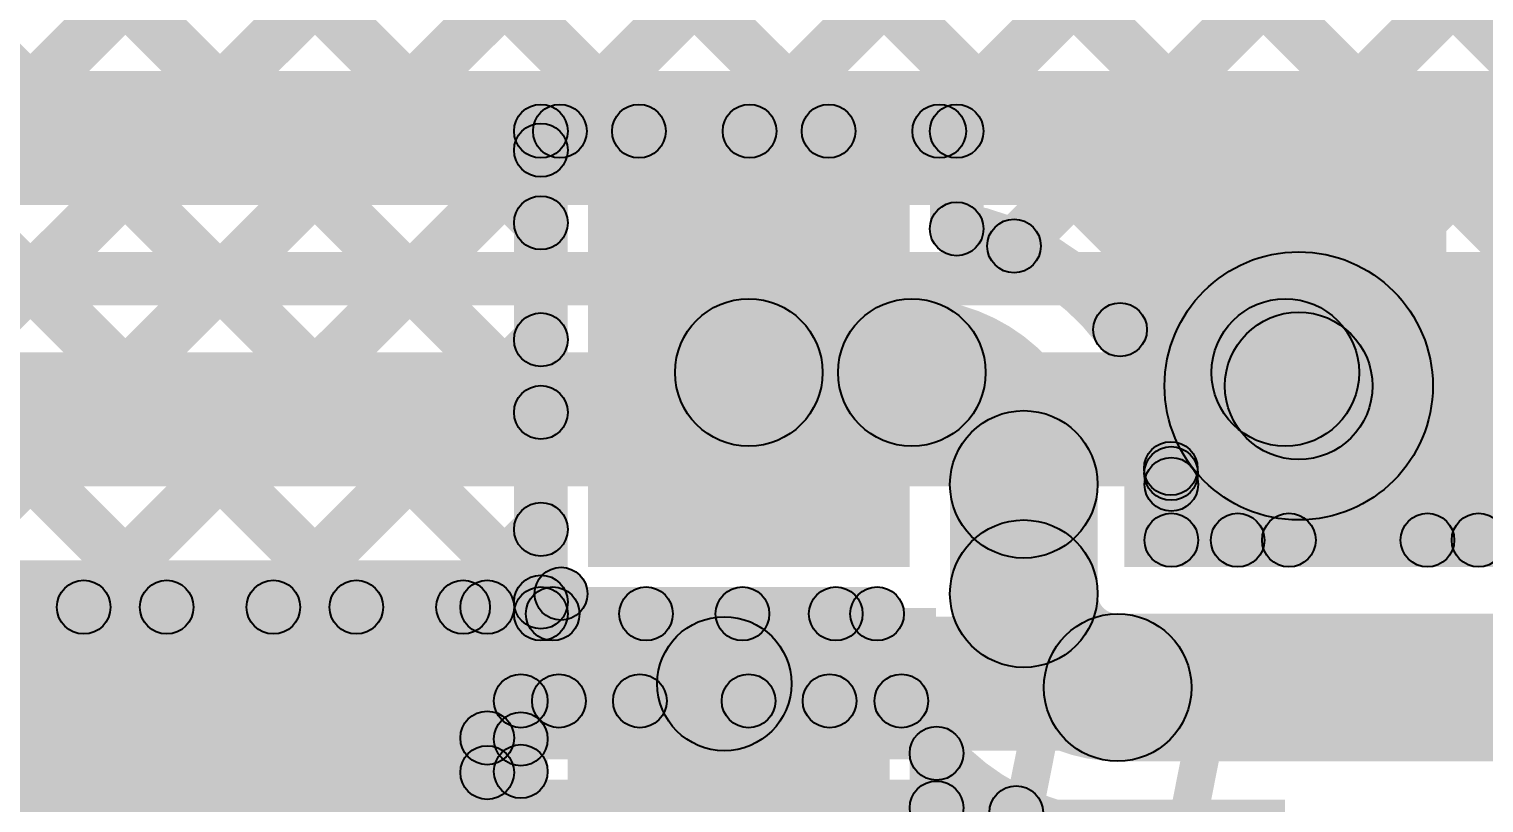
# Model space of a CAD drawing. Header units: millimetres. Extents: x -0.24 to 2.5, y 0 to 2.55.
# Drawn here: x 2.0567 to 2.2736, y 0.6808 to 0.7962 of the extents above; entities that cross this region are included whole.
import ezdxf

# ---------------------------------------------------------------- set-up
doc = ezdxf.new("R2010")
doc.units = ezdxf.units.MM
doc.header["$MEASUREMENT"] = 0
for name, color, linetype in [('BottomLayer', 5, 'Continuous'), ('BottomPaste', 16, 'Continuous'), ('BottomSolder', 6, 'Continuous'), ('TopLayer', 1, 'Continuous'), ('TopOverlay', 2, 'Continuous'), ('TopPaste', 8, 'Continuous'), ('TopSolder', 216, 'Continuous')]:
    doc.layers.add(name, color=color, linetype=linetype)

# ---------------------------------------------------------------- blocks, each defined once
blk = doc.blocks.new('RES_0805_B_80')
at = {"layer": 'BottomLayer'}
for points in [[(-0.06, 0.025), (-0.02, 0.025), (-0.02, -0.025), (-0.06, -0.025)], [(0.02, 0.025), (0.06, 0.025), (0.06, -0.025), (0.02, -0.025)]]:
    blk.add_hatch(color=5, dxfattribs=at).paths.add_polyline_path(points)
at = {"layer": 'BottomPaste'}
for points in [[(-0.06, 0.025), (-0.02, 0.025), (-0.02, -0.025), (-0.06, -0.025)], [(0.02, 0.025), (0.06, 0.025), (0.06, -0.025), (0.02, -0.025)]]:
    blk.add_hatch(color=16, dxfattribs=at).paths.add_polyline_path(points)
at = {"layer": 'BottomSolder'}
for points in [[(-0.064, 0.029), (-0.016, 0.029), (-0.016, -0.029), (-0.064, -0.029)], [(0.016, 0.029), (0.064, 0.029), (0.064, -0.029), (0.016, -0.029)]]:
    blk.add_hatch(color=6, dxfattribs=at).paths.add_polyline_path(points)
blk = doc.blocks.new('RES_0805_B_81')
at = {"layer": 'BottomLayer'}
for points in [[(-0.06, 0.025), (-0.02, 0.025), (-0.02, -0.025), (-0.06, -0.025)], [(0.02, 0.025), (0.06, 0.025), (0.06, -0.025), (0.02, -0.025)]]:
    blk.add_hatch(color=5, dxfattribs=at).paths.add_polyline_path(points)
at = {"layer": 'BottomPaste'}
for points in [[(-0.06, 0.025), (-0.02, 0.025), (-0.02, -0.025), (-0.06, -0.025)], [(0.02, 0.025), (0.06, 0.025), (0.06, -0.025), (0.02, -0.025)]]:
    blk.add_hatch(color=16, dxfattribs=at).paths.add_polyline_path(points)
at = {"layer": 'BottomSolder'}
for points in [[(-0.064, 0.029), (-0.016, 0.029), (-0.016, -0.029), (-0.064, -0.029)], [(0.016, 0.029), (0.064, 0.029), (0.064, -0.029), (0.016, -0.029)]]:
    blk.add_hatch(color=6, dxfattribs=at).paths.add_polyline_path(points)
blk = doc.blocks.new('16_TSSOP_102')
at = {"layer": 'TopLayer'}
blk.add_hatch(color=1, dxfattribs=at).paths.add_polyline_path([(0.07579, 0.09685), (0.13091, 0.09685), (0.13091, 0.08228), (0.07579, 0.08228)])
at = {"layer": 'TopOverlay'}
blk.add_hatch(color=2, dxfattribs=at).paths.add_polyline_path([(-0.079, 0.09906), (-0.079, 0.10694), (0.079, 0.10694), (0.079, 0.09906)])
h = blk.add_hatch(color=2, dxfattribs=at)
edge = h.paths.add_edge_path()
edge.add_arc((0.079, 0.103), 0.00394, 0, 360)
at = {"layer": 'TopPaste'}
blk.add_hatch(color=8, dxfattribs=at).paths.add_polyline_path([(0.07579, 0.09685), (0.13091, 0.09685), (0.13091, 0.08228), (0.07579, 0.08228)])
at = {"layer": 'TopSolder'}
for points in [[(0.07179, 0.10085), (0.13491, 0.10085), (0.13491, 0.07828), (0.07179, 0.07828)], [(0.07179, 0.07526), (0.13491, 0.07526), (0.13491, 0.05269), (0.07179, 0.05269)]]:
    blk.add_hatch(color=216, dxfattribs=at).paths.add_polyline_path(points)
at = {"layer": 'TopOverlay'}
blk.add_circle((0.079, 0.103), 0.00394, dxfattribs=at)

msp = doc.modelspace()

# ---------------------------------------------------------------- hatches: boundary and pattern name
at = {"layer": 'BottomLayer'}
for points in [[(1.56771, 1.49667), (1.57337, 1.50233), (2.40183, 0.67387), (2.39617, 0.66821)], [(1.5484, 1.48769), (1.55406, 1.49335), (2.40183, 0.64558), (2.39617, 0.63993)], [(1.5248, 1.48302), (1.53045, 1.48867), (2.2963, 0.72283), (2.29064, 0.71717)], [(1.50499, 1.47454), (1.51065, 1.48019), (2.26801, 0.72283), (2.26236, 0.71717)], [(1.49141, 1.45984), (1.49706, 1.46549), (2.17873, 0.78383), (2.17307, 0.77817)], [(1.48377, 1.43919), (1.48943, 1.44485), (2.15044, 0.78383), (2.14479, 0.77817)], [(1.48317, 1.4115), (1.48883, 1.41716), (2.13583, 0.77016), (2.13017, 0.7645)], [(1.48317, 1.38322), (1.48883, 1.38888), (2.13583, 0.74188), (2.13017, 0.73622)], [(1.48317, 1.35494), (1.48883, 1.36059), (2.13583, 0.71359), (2.13017, 0.70794)], [(1.48317, 1.32665), (1.48883, 1.33231), (2.10831, 0.71283), (2.10265, 0.70717)], [(1.48317, 1.29837), (1.48883, 1.30402), (2.08002, 0.71283), (2.07437, 0.70717)], [(1.98281, 0.70717), (1.97715, 0.71283), (2.39617, 1.13185), (2.40183, 1.12619)], [(2.01109, 0.70717), (2.00543, 0.71283), (2.39617, 1.10357), (2.40183, 1.09791)], [(2.03937, 0.70717), (2.03372, 0.71283), (2.39617, 1.07528), (2.40183, 1.06963)], [(2.13866, 0.77817), (2.133, 0.78383), (2.39617, 1.047), (2.40183, 1.04134)], [(2.16694, 0.77817), (2.16129, 0.78383), (2.39617, 1.01871), (2.40183, 1.01306)], [(2.19523, 0.77817), (2.18957, 0.78383), (2.39617, 0.99043), (2.40183, 0.98477)], [(2.20638, 0.76104), (2.20072, 0.7667), (2.39617, 0.96215), (2.40183, 0.95649)], [(2.22219, 0.74856), (2.21653, 0.75422), (2.39617, 0.93386), (2.40183, 0.9282)], [(2.22976, 0.72785), (2.2241, 0.7335), (2.39617, 0.90558), (2.40183, 0.89992)], [(2.24736, 0.71717), (2.24171, 0.72283), (2.39617, 0.87729), (2.40183, 0.87164)], [(2.27565, 0.71717), (2.26999, 0.72283), (2.39617, 0.84901), (2.40183, 0.84335)], [(2.13583, 0.77534), (2.13017, 0.781), (2.133, 0.78383), (2.13866, 0.77817)], [(2.133, 0.777), (2.133, 0.785), (2.195, 0.785), (2.195, 0.777)], [(2.06766, 0.70717), (2.062, 0.71283), (2.13017, 0.781), (2.13583, 0.77534)], [(2.137, 0.709), (2.129, 0.709), (2.129, 0.781), (2.137, 0.781)], [(2.199, 0.76642), (2.191, 0.76642), (2.191, 0.781), (2.199, 0.781)], [(2.246, 0.723), (2.246, 0.763), (2.336, 0.763), (2.336, 0.723)], [(2.164, 0.734), (2.164, 0.756), (2.18831, 0.756), (2.18831, 0.734)], [(2.09594, 0.70717), (2.09029, 0.71283), (2.13017, 0.75271), (2.13583, 0.74706)], [(2.22414, 0.72711), (2.22979, 0.73276), (2.23973, 0.72283), (2.23407, 0.71717)], [(2.216, 0.712), (2.194, 0.712), (2.194, 0.72831), (2.216, 0.72831)], [(2.231, 0.72), (2.223, 0.72), (2.223, 0.72831), (2.231, 0.72831)], [(2.12423, 0.70717), (2.11857, 0.71283), (2.13017, 0.72443), (2.13583, 0.71877)], [(2.227, 0.716), (2.227, 0.724), (2.29997, 0.724), (2.29997, 0.716)], [(1.973, 0.706), (1.973, 0.714), (2.125, 0.714), (2.125, 0.706)], [(2.13194, 0.70617), (2.13759, 0.71183), (2.15059, 0.69883), (2.14494, 0.69317)], [(2.13851, 0.69317), (2.13285, 0.69883), (2.14585, 0.71183), (2.15151, 0.70617)], [(2.133, 0.705), (2.133, 0.713), (2.18313, 0.713), (2.18313, 0.705)], [(2.16022, 0.70617), (2.16588, 0.71183), (2.17888, 0.69883), (2.17322, 0.69317)], [(2.1668, 0.69317), (2.16114, 0.69883), (2.17414, 0.71183), (2.1798, 0.70617)], [(2.129, 0.542), (2.121, 0.542), (2.121, 0.71), (2.129, 0.71)], [(2.219, 0.687), (2.219, 0.709), (2.306, 0.709), (2.306, 0.687)], [(1.984, 0.553), (2.114, 0.553), (2.114, 0.699), (1.984, 0.699)], [(2.13283, 0.68749), (2.12717, 0.69315), (2.13285, 0.69883), (2.13851, 0.69317)], [(2.13, 0.692), (2.13, 0.7), (2.18675, 0.7), (2.18675, 0.692)], [(2.134, 0.624), (2.126, 0.624), (2.126, 0.696), (2.134, 0.696)], [(2.12217, 0.68765), (2.12783, 0.69331), (2.13283, 0.68831), (2.12717, 0.68265)], [(2.12783, 0.68249), (2.12217, 0.68815), (2.12717, 0.69315), (2.13283, 0.68749)], [(2.196, 0.67), (2.188, 0.67), (2.188, 0.68819), (2.196, 0.68819)], [(2.18917, 0.67722), (2.19483, 0.68288), (2.20488, 0.67283), (2.19922, 0.66717)], [(2.19736, 0.66717), (2.19171, 0.67283), (2.20104, 0.68216), (2.2067, 0.67651)]]:
    msp.add_hatch(color=5, dxfattribs=at).paths.add_polyline_path(points)
h = msp.add_hatch(color=5, dxfattribs=at)
edge = h.paths.add_edge_path()
edge.add_arc((2.133, 0.781), 0.004, 0, 360)
h = msp.add_hatch(color=5, dxfattribs=at)
edge = h.paths.add_edge_path()
edge.add_arc((2.133, 0.781), 0.004, 0, 360)
h = msp.add_hatch(color=5, dxfattribs=at)
edge = h.paths.add_edge_path()
edge.add_arc((2.13583, 0.781), 0.004, 0, 360)
h = msp.add_hatch(color=5, dxfattribs=at)
edge = h.paths.add_edge_path()
edge.add_arc((2.13583, 0.781), 0.004, 0, 360)
h = msp.add_hatch(color=5, dxfattribs=at)
edge = h.paths.add_edge_path()
edge.add_arc((2.14762, 0.781), 0.004, 0, 360)
h = msp.add_hatch(color=5, dxfattribs=at)
edge = h.paths.add_edge_path()
edge.add_arc((2.16411, 0.781), 0.004, 0, 360)
h = msp.add_hatch(color=5, dxfattribs=at)
edge = h.paths.add_edge_path()
edge.add_arc((2.1759, 0.781), 0.004, 0, 360)
h = msp.add_hatch(color=5, dxfattribs=at)
edge = h.paths.add_edge_path()
edge.add_arc((2.1924, 0.781), 0.004, 0, 360)
h = msp.add_hatch(color=5, dxfattribs=at)
edge = h.paths.add_edge_path()
edge.add_arc((2.195, 0.781), 0.004, 0, 360)
h = msp.add_hatch(color=5, dxfattribs=at)
edge = h.paths.add_edge_path()
edge.add_arc((2.195, 0.781), 0.004, 0, 360)
h = msp.add_hatch(color=5, dxfattribs=at)
edge = h.paths.add_edge_path()
edge.add_arc((2.133, 0.77817), 0.004, 0, 360)
h = msp.add_hatch(color=5, dxfattribs=at)
edge = h.paths.add_edge_path()
edge.add_arc((2.133, 0.77817), 0.004, 0, 360)
h = msp.add_hatch(color=5, dxfattribs=at)
edge = h.paths.add_edge_path()
edge.add_arc((2.133, 0.76733), 0.004, 0, 360)
h = msp.add_hatch(color=5, dxfattribs=at)
edge = h.paths.add_edge_path()
edge.add_arc((2.195, 0.76642), 0.004, 0, 360)
h = msp.add_hatch(color=5, dxfattribs=at)
edge = h.paths.add_edge_path()
edge.add_arc((2.195, 0.76642), 0.004, 0, 360)
h = msp.add_hatch(color=5, dxfattribs=at)
edge = h.paths.add_edge_path()
edge.add_arc((2.20355, 0.76387), 0.004, 0, 360)
h = msp.add_hatch(color=5, dxfattribs=at)
edge = h.paths.add_edge_path()
edge.add_arc((2.246, 0.743), 0.02, 0, 360)
h = msp.add_hatch(color=5, dxfattribs=at)
edge = h.paths.add_edge_path()
edge.add_arc((2.164, 0.745), 0.011, 0, 360)
h = msp.add_hatch(color=5, dxfattribs=at)
edge = h.paths.add_edge_path()
edge.add_arc((2.18831, 0.745), 0.011, 0, 360)
h = msp.add_hatch(color=5, dxfattribs=at)
edge = h.paths.add_edge_path()
edge.add_arc((2.18831, 0.745), 0.011, 0, 360)
h = msp.add_hatch(color=5, dxfattribs=at)
edge = h.paths.add_edge_path()
edge.add_arc((2.21936, 0.75139), 0.004, 0, 360)
h = msp.add_hatch(color=5, dxfattribs=at)
edge = h.paths.add_edge_path()
edge.add_arc((2.244, 0.745), 0.011, 0, 360)
h = msp.add_hatch(color=5, dxfattribs=at)
edge = h.paths.add_edge_path()
edge.add_arc((2.133, 0.74989), 0.004, 0, 360)
h = msp.add_hatch(color=5, dxfattribs=at)
edge = h.paths.add_edge_path()
edge.add_arc((2.246, 0.743), 0.011, 0, 360)
h = msp.add_hatch(color=5, dxfattribs=at)
edge = h.paths.add_edge_path()
edge.add_arc((2.133, 0.73905), 0.004, 0, 360)
h = msp.add_hatch(color=5, dxfattribs=at)
edge = h.paths.add_edge_path()
edge.add_arc((2.205, 0.72831), 0.011, 0, 360)
h = msp.add_hatch(color=5, dxfattribs=at)
edge = h.paths.add_edge_path()
edge.add_arc((2.205, 0.72831), 0.011, 0, 360)
h = msp.add_hatch(color=5, dxfattribs=at)
edge = h.paths.add_edge_path()
edge.add_arc((2.22693, 0.73068), 0.004, 0, 360)
h = msp.add_hatch(color=5, dxfattribs=at)
edge = h.paths.add_edge_path()
edge.add_arc((2.22697, 0.72994), 0.004, 0, 360)
h = msp.add_hatch(color=5, dxfattribs=at)
edge = h.paths.add_edge_path()
edge.add_arc((2.227, 0.72831), 0.004, 0, 360)
h = msp.add_hatch(color=5, dxfattribs=at)
edge = h.paths.add_edge_path()
edge.add_arc((2.227, 0.72831), 0.004, 0, 360)
h = msp.add_hatch(color=5, dxfattribs=at)
edge = h.paths.add_edge_path()
edge.add_arc((2.133, 0.7216), 0.004, 0, 360)
h = msp.add_hatch(color=5, dxfattribs=at)
edge = h.paths.add_edge_path()
edge.add_arc((2.205, 0.712), 0.011, 0, 360)
h = msp.add_hatch(color=5, dxfattribs=at)
edge = h.paths.add_edge_path()
edge.add_arc((2.205, 0.712), 0.011, 0, 360)
h = msp.add_hatch(color=5, dxfattribs=at)
edge = h.paths.add_edge_path()
edge.add_arc((2.227, 0.72), 0.004, 0, 360)
h = msp.add_hatch(color=5, dxfattribs=at)
edge = h.paths.add_edge_path()
edge.add_arc((2.227, 0.72), 0.004, 0, 360)
h = msp.add_hatch(color=5, dxfattribs=at)
edge = h.paths.add_edge_path()
edge.add_arc((2.2369, 0.72), 0.004, 0, 360)
h = msp.add_hatch(color=5, dxfattribs=at)
edge = h.paths.add_edge_path()
edge.add_arc((2.24454, 0.72), 0.004, 0, 360)
h = msp.add_hatch(color=5, dxfattribs=at)
edge = h.paths.add_edge_path()
edge.add_arc((2.26519, 0.72), 0.004, 0, 360)
h = msp.add_hatch(color=5, dxfattribs=at)
edge = h.paths.add_edge_path()
edge.add_arc((2.27282, 0.72), 0.004, 0, 360)
h = msp.add_hatch(color=5, dxfattribs=at)
edge = h.paths.add_edge_path()
edge.add_arc((2.06483, 0.71), 0.004, 0, 360)
h = msp.add_hatch(color=5, dxfattribs=at)
edge = h.paths.add_edge_path()
edge.add_arc((2.0772, 0.71), 0.004, 0, 360)
h = msp.add_hatch(color=5, dxfattribs=at)
edge = h.paths.add_edge_path()
edge.add_arc((2.09311, 0.71), 0.004, 0, 360)
h = msp.add_hatch(color=5, dxfattribs=at)
edge = h.paths.add_edge_path()
edge.add_arc((2.10548, 0.71), 0.004, 0, 360)
h = msp.add_hatch(color=5, dxfattribs=at)
edge = h.paths.add_edge_path()
edge.add_arc((2.1214, 0.71), 0.004, 0, 360)
h = msp.add_hatch(color=5, dxfattribs=at)
edge = h.paths.add_edge_path()
edge.add_arc((2.125, 0.71), 0.004, 0, 360)
h = msp.add_hatch(color=5, dxfattribs=at)
edge = h.paths.add_edge_path()
edge.add_arc((2.125, 0.71), 0.004, 0, 360)
h = msp.add_hatch(color=5, dxfattribs=at)
edge = h.paths.add_edge_path()
edge.add_arc((2.133, 0.71076), 0.004, 0, 360)
h = msp.add_hatch(color=5, dxfattribs=at)
edge = h.paths.add_edge_path()
edge.add_arc((2.133, 0.709), 0.004, 0, 360)
h = msp.add_hatch(color=5, dxfattribs=at)
edge = h.paths.add_edge_path()
edge.add_arc((2.133, 0.709), 0.004, 0, 360)
h = msp.add_hatch(color=5, dxfattribs=at)
edge = h.paths.add_edge_path()
edge.add_arc((2.13476, 0.709), 0.004, 0, 360)
h = msp.add_hatch(color=5, dxfattribs=at)
edge = h.paths.add_edge_path()
edge.add_arc((2.14868, 0.709), 0.004, 0, 360)
h = msp.add_hatch(color=5, dxfattribs=at)
edge = h.paths.add_edge_path()
edge.add_arc((2.16305, 0.709), 0.004, 0, 360)
h = msp.add_hatch(color=5, dxfattribs=at)
edge = h.paths.add_edge_path()
edge.add_arc((2.17697, 0.709), 0.004, 0, 360)
h = msp.add_hatch(color=5, dxfattribs=at)
edge = h.paths.add_edge_path()
edge.add_arc((2.18313, 0.709), 0.004, 0, 360)
h = msp.add_hatch(color=5, dxfattribs=at)
edge = h.paths.add_edge_path()
edge.add_arc((2.18313, 0.709), 0.004, 0, 360)
h = msp.add_hatch(color=5, dxfattribs=at)
edge = h.paths.add_edge_path()
edge.add_arc((2.219, 0.698), 0.011, 0, 360)
h = msp.add_hatch(color=5, dxfattribs=at)
edge = h.paths.add_edge_path()
edge.add_arc((2.219, 0.698), 0.011, 0, 360)
h = msp.add_hatch(color=5, dxfattribs=at)
edge = h.paths.add_edge_path()
edge.add_arc((2.13, 0.696), 0.004, 0, 360)
h = msp.add_hatch(color=5, dxfattribs=at)
edge = h.paths.add_edge_path()
edge.add_arc((2.13, 0.696), 0.004, 0, 360)
h = msp.add_hatch(color=5, dxfattribs=at)
edge = h.paths.add_edge_path()
edge.add_arc((2.13568, 0.696), 0.004, 0, 360)
h = msp.add_hatch(color=5, dxfattribs=at)
edge = h.paths.add_edge_path()
edge.add_arc((2.13568, 0.696), 0.004, 0, 360)
h = msp.add_hatch(color=5, dxfattribs=at)
edge = h.paths.add_edge_path()
edge.add_arc((2.14776, 0.696), 0.004, 0, 360)
h = msp.add_hatch(color=5, dxfattribs=at)
edge = h.paths.add_edge_path()
edge.add_arc((2.16397, 0.696), 0.004, 0, 360)
h = msp.add_hatch(color=5, dxfattribs=at)
edge = h.paths.add_edge_path()
edge.add_arc((2.17605, 0.696), 0.004, 0, 360)
h = msp.add_hatch(color=5, dxfattribs=at)
edge = h.paths.add_edge_path()
edge.add_arc((2.18675, 0.696), 0.004, 0, 360)
h = msp.add_hatch(color=5, dxfattribs=at)
edge = h.paths.add_edge_path()
edge.add_arc((2.18675, 0.696), 0.004, 0, 360)
h = msp.add_hatch(color=5, dxfattribs=at)
edge = h.paths.add_edge_path()
edge.add_arc((2.125, 0.69048), 0.004, 0, 360)
h = msp.add_hatch(color=5, dxfattribs=at)
edge = h.paths.add_edge_path()
edge.add_arc((2.13, 0.69032), 0.004, 0, 360)
h = msp.add_hatch(color=5, dxfattribs=at)
edge = h.paths.add_edge_path()
edge.add_arc((2.13, 0.69032), 0.004, 0, 360)
h = msp.add_hatch(color=5, dxfattribs=at)
edge = h.paths.add_edge_path()
edge.add_arc((2.192, 0.68819), 0.004, 0, 360)
h = msp.add_hatch(color=5, dxfattribs=at)
edge = h.paths.add_edge_path()
edge.add_arc((2.192, 0.68819), 0.004, 0, 360)
h = msp.add_hatch(color=5, dxfattribs=at)
edge = h.paths.add_edge_path()
edge.add_arc((2.125, 0.68532), 0.004, 0, 360)
h = msp.add_hatch(color=5, dxfattribs=at)
edge = h.paths.add_edge_path()
edge.add_arc((2.13, 0.68548), 0.004, 0, 360)
h = msp.add_hatch(color=5, dxfattribs=at)
edge = h.paths.add_edge_path()
edge.add_arc((2.192, 0.68005), 0.004, 0, 360)
h = msp.add_hatch(color=5, dxfattribs=at)
edge = h.paths.add_edge_path()
edge.add_arc((2.20387, 0.67933), 0.004, 0, 360)
at = {"layer": 'TopLayer'}
for points in [[(1.736, 0.77), (1.736, 0.79), (2.31, 0.79), (2.31, 0.77)], [(1.91757, 0.755), (1.91757, 0.763), (2.31, 0.763), (2.31, 0.755)], [(1.91757, 0.755), (1.91757, 0.763), (2.31, 0.763), (2.31, 0.755)], [(1.91757, 0.728), (1.91757, 0.748), (2.357, 0.748), (2.357, 0.728)], [(1.985, 0.537), (2.125, 0.537), (2.125, 0.717), (1.985, 0.717)], [(2.16035, 0.68857), (2.16035, 0.70857), (2.38339, 0.70857), (2.38339, 0.68857)]]:
    msp.add_hatch(color=1, dxfattribs=at).paths.add_polyline_path(points)
h = msp.add_hatch(color=1, dxfattribs=at)
edge = h.paths.add_edge_path()
edge.add_arc((2.16035, 0.69857), 0.01, 0, 360)

# ---------------------------------------------------------------- linework, layer by layer
at = {"layer": 'BottomLayer'}
for points, const_width in [([(2.195, 0.76642, -0.364179), (2.227, 0.72831)], 0.008), ([(2.18831, 0.745, -0.414214), (2.205, 0.72831)], 0.022), ([(2.246, 0.743, -0.414214), (2.244, 0.745)], 0.022), ([(2.219, 0.698, -0.414214), (2.205, 0.712)], 0.022), ([(2.18675, 0.696, -0.094561), (2.18313, 0.709)], 0.008), ([(2.219, 0.676, -0.21525), (2.192, 0.68819)], 0.008)]:
    msp.add_lwpolyline(points, format="xyb", dxfattribs=dict(at, const_width=const_width))
for centre, radius in [((2.133, 0.781), 0.004), ((2.133, 0.781), 0.004), ((2.13583, 0.781), 0.004), ((2.13583, 0.781), 0.004), ((2.14762, 0.781), 0.004), ((2.16411, 0.781), 0.004), ((2.1759, 0.781), 0.004), ((2.1924, 0.781), 0.004), ((2.195, 0.781), 0.004), ((2.195, 0.781), 0.004), ((2.133, 0.77817), 0.004), ((2.133, 0.77817), 0.004), ((2.133, 0.76733), 0.004), ((2.195, 0.76642), 0.004), ((2.195, 0.76642), 0.004), ((2.20355, 0.76387), 0.004), ((2.246, 0.743), 0.02), ((2.164, 0.745), 0.011), ((2.18831, 0.745), 0.011), ((2.18831, 0.745), 0.011), ((2.21936, 0.75139), 0.004), ((2.244, 0.745), 0.011), ((2.133, 0.74989), 0.004), ((2.246, 0.743), 0.011), ((2.133, 0.73905), 0.004), ((2.205, 0.72831), 0.011), ((2.205, 0.72831), 0.011), ((2.22693, 0.73068), 0.004), ((2.22697, 0.72994), 0.004), ((2.227, 0.72831), 0.004), ((2.227, 0.72831), 0.004), ((2.133, 0.7216), 0.004), ((2.205, 0.712), 0.011), ((2.205, 0.712), 0.011), ((2.227, 0.72), 0.004), ((2.227, 0.72), 0.004), ((2.2369, 0.72), 0.004), ((2.24454, 0.72), 0.004), ((2.26519, 0.72), 0.004), ((2.27282, 0.72), 0.004), ((2.06483, 0.71), 0.004), ((2.0772, 0.71), 0.004), ((2.09311, 0.71), 0.004), ((2.10548, 0.71), 0.004), ((2.1214, 0.71), 0.004), ((2.125, 0.71), 0.004), ((2.125, 0.71), 0.004), ((2.133, 0.71076), 0.004), ((2.133, 0.709), 0.004), ((2.133, 0.709), 0.004), ((2.13476, 0.709), 0.004), ((2.14868, 0.709), 0.004), ((2.16305, 0.709), 0.004), ((2.17697, 0.709), 0.004), ((2.18313, 0.709), 0.004), ((2.18313, 0.709), 0.004), ((2.219, 0.698), 0.011), ((2.219, 0.698), 0.011), ((2.13, 0.696), 0.004), ((2.13, 0.696), 0.004), ((2.13568, 0.696), 0.004), ((2.13568, 0.696), 0.004), ((2.14776, 0.696), 0.004), ((2.16397, 0.696), 0.004), ((2.17605, 0.696), 0.004), ((2.18675, 0.696), 0.004), ((2.18675, 0.696), 0.004), ((2.125, 0.69048), 0.004), ((2.13, 0.69032), 0.004), ((2.13, 0.69032), 0.004), ((2.192, 0.68819), 0.004), ((2.192, 0.68819), 0.004), ((2.125, 0.68532), 0.004), ((2.13, 0.68548), 0.004), ((2.192, 0.68005), 0.004), ((2.20387, 0.67933), 0.004)]:
    msp.add_circle(centre, radius, dxfattribs=at)
at = {"layer": 'TopLayer'}
msp.add_circle((2.16035, 0.69857), 0.01, dxfattribs=at)

# ---------------------------------------------------------------- block references
at = {"rotation": 180}
for name, p in [('RES_0805_B_80', (2.204, 0.745)), ('RES_0805_B_81', (2.121, 0.66))]:
    msp.add_blockref(name, p, dxfattribs=at)
msp.add_blockref('16_TSSOP_102', (2.057, 0.609))

# ---------------------------------------------------------------- texts
at = {"layer": 'TopOverlay'}
msp.add_text('#', height=0.08, dxfattribs=at).set_placement((2.185, 0.62489))

doc.saveas('drawing.dxf')
